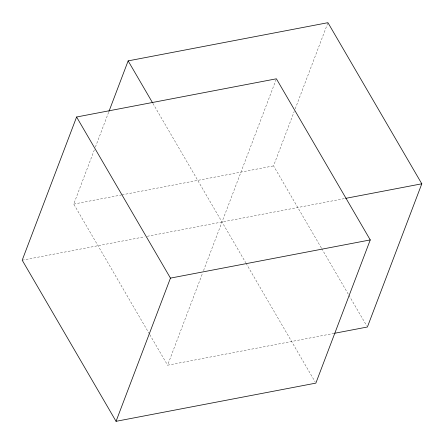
<?xml version="1.0" encoding="UTF-8"?>
<svg xmlns="http://www.w3.org/2000/svg" width="444" height="444" viewBox="0 0 444 444"><rect width="100%" height="100%" fill="white"/><g stroke="black" fill="none" stroke-linecap="round" stroke-linejoin="round"><path stroke-width="0.33" stroke-dasharray="2.22 1.67" d="M149.462 334.055L73.748 204.079L94.422 149.65M95.41 147.058L108.697 112.071M334.104 333.366L167.604 365.201L202.553 273.188M203.541 270.596L276.396 78.799M321.345 247.941L273.548 165.884L294.222 111.455M295.21 108.863L327.944 22.683M73.748 204.079L121.317 194.988M122 194.855L273.548 165.884M22.2 260.201L144.528 236.813M147.247 236.291L344.328 198.612M321.695 248.54L348.562 294.661M348.912 295.254L366.705 325.802M152.919 103.408L245.726 262.731M246.076 263.331L315.157 381.923M149.811 334.654L167.604 365.201"/><path stroke-width="0.67" d="M76.596 117L22.2 260.201L116.056 421.317L315.856 383.122L370.252 239.921L276.396 78.799L76.596 117L170.452 278.116L116.056 421.317M108.947 111.422L128.144 60.878L327.944 22.683L421.8 183.799L367.404 327L334.782 333.239M345.687 198.351L421.8 183.799M170.452 278.116L370.252 239.921M128.144 60.878L152.57 102.808"/></g></svg>
